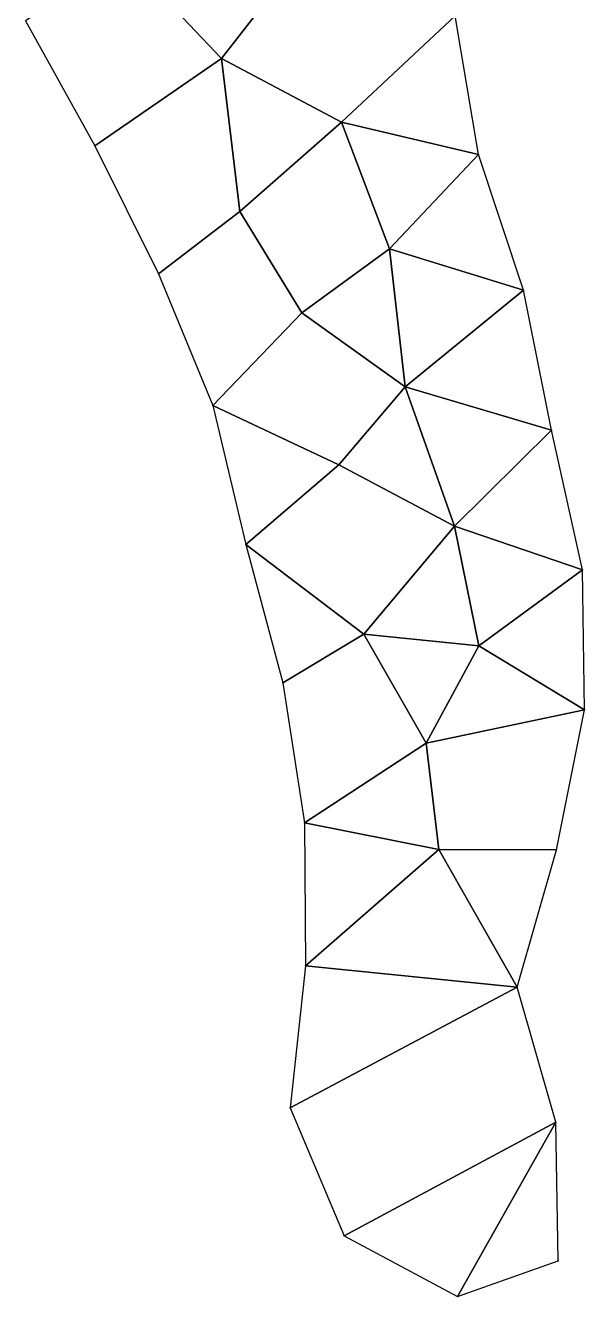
# Model space of a CAD drawing. Extents: x 380707 to 407438, y 6452841 to 6483357.
# Drawn here: x 392179 to 392532, y 6453930 to 6454731 of the extents above; entities that cross this region are included whole.
import ezdxf

# ---------------------------------------------------------------- set-up
doc = ezdxf.new("R2010")
doc.units = 0
for name, color, linetype in [('MESH_BOUND', 25, 'CONTINUOUS'), ('MESH_ELEMS', 18, 'CONTINUOUS'), ('MESH_NODES', 18, 'CONTINUOUS')]:
    doc.layers.add(name, color=color, linetype=linetype)

msp = doc.modelspace()

# ---------------------------------------------------------------- linework, layer by layer
at = {"layer": 'MESH_BOUND', "color": 25}
for points in [[(392179.429, 6454733.29, 0.001), (392223.168, 6454654.64, 0.512)], [(392464.771, 6454649.16, 1.121), (392450.123, 6454736.47, 1.917)], [(392223.168, 6454654.64, 0.512), (392263.23, 6454574.15, 1.582)], [(392493.112, 6454563.9, -0.626), (392464.771, 6454649.16, 1.121)], [(392263.23, 6454574.15, 1.582), (392297.489, 6454491.1, 2.68)], [(392510.758, 6454475.65, -0.138), (392493.112, 6454563.9, -0.626)], [(392297.489, 6454491.1, 2.68), (392318.337, 6454403.55, 0.469)], [(392530.236, 6454387.79, 1.086), (392510.758, 6454475.65, -0.138)], [(392318.337, 6454403.55, 0.469), (392341.548, 6454316.61, -0.246)], [(392531.555, 6454299.6, -0.672), (392530.236, 6454387.79, 1.086)], [(392341.548, 6454316.61, -0.246), (392355.237, 6454228.33, 1.883)], [(392513.834, 6454211.44, 0.329), (392531.555, 6454299.6, -0.672)], [(392355.237, 6454228.33, 1.883), (392355.738, 6454138.43, -0.356)], [(392489.108, 6454124.91, 1.829), (392513.834, 6454211.44, 0.329)], [(392355.738, 6454138.43, -0.356), (392346.196, 6454048.95, -0.246)], [(392513.361, 6454039.95, 1.762), (392489.108, 6454124.91, 1.829)], [(392346.196, 6454048.95, -0.246), (392380.131, 6453968.25, -0.546)], [(392515.022, 6453952.54, -0.509), (392513.361, 6454039.95, 1.762)], [(392380.131, 6453968.25, -0.546), (392451.424, 6453930.09, 0.155)], [(392451.424, 6453930.09, 0.155), (392515.022, 6453952.54, -0.509)]]:
    msp.add_polyline3d(points, dxfattribs=at)
at = {"layer": 'MESH_ELEMS', "color": 178}
for points in [[(392356.391, 6454778.45, -2.226), (392289.468, 6454829.51, -2.512), (392241.82, 6454774.06, -2.414), (392302.91, 6454709.71, -2.368)], [(392378.424, 6454669.68, -2.078), (392450.123, 6454736.47, 1.917), (392356.391, 6454778.45, -2.226), (392302.91, 6454709.71, -2.368)], [(392179.429, 6454733.29, 0.001), (392223.168, 6454654.64, 0.512), (392302.91, 6454709.71, -2.368), (392241.82, 6454774.06, -2.414)], [(392450.123, 6454736.47, 1.917), (392378.424, 6454669.68, -2.078), (392464.771, 6454649.16, 1.121), (392450.123, 6454736.47, 1.917)], [(392314.509, 6454613.23, -2.145), (392302.91, 6454709.71, -2.368), (392223.168, 6454654.64, 0.512), (392263.23, 6454574.15, 1.582)], [(392314.509, 6454613.23, -2.145), (392378.424, 6454669.68, -2.078), (392302.91, 6454709.71, -2.368), (392314.509, 6454613.23, -2.145)], [(392408.805, 6454589.81, -2.026), (392378.424, 6454669.68, -2.078), (392314.509, 6454613.23, -2.145), (392353.576, 6454549.63, -2.031)], [(392408.805, 6454589.81, -2.026), (392464.771, 6454649.16, 1.121), (392378.424, 6454669.68, -2.078), (392408.805, 6454589.81, -2.026)], [(392464.771, 6454649.16, 1.121), (392408.805, 6454589.81, -2.026), (392493.112, 6454563.9, -0.626), (392464.771, 6454649.16, 1.121)], [(392353.576, 6454549.63, -2.031), (392314.509, 6454613.23, -2.145), (392263.23, 6454574.15, 1.582), (392297.489, 6454491.1, 2.68)], [(392408.805, 6454589.81, -2.026), (392353.576, 6454549.63, -2.031), (392418.574, 6454502.95, -2.123), (392408.805, 6454589.81, -2.026)], [(392418.574, 6454502.95, -2.123), (392493.112, 6454563.9, -0.626), (392408.805, 6454589.81, -2.026), (392418.574, 6454502.95, -2.123)], [(392493.112, 6454563.9, -0.626), (392418.574, 6454502.95, -2.123), (392510.758, 6454475.65, -0.138), (392493.112, 6454563.9, -0.626)], [(392376.861, 6454453.72, -1.784), (392418.574, 6454502.95, -2.123), (392353.576, 6454549.63, -2.031), (392297.489, 6454491.1, 2.68)], [(392449.577, 6454415.21, -1.878), (392418.574, 6454502.95, -2.123), (392376.861, 6454453.72, -1.784), (392449.577, 6454415.21, -1.878)], [(392449.577, 6454415.21, -1.878), (392510.758, 6454475.65, -0.138), (392418.574, 6454502.95, -2.123), (392449.577, 6454415.21, -1.878)], [(392318.337, 6454403.55, 0.469), (392376.861, 6454453.72, -1.784), (392297.489, 6454491.1, 2.68), (392318.337, 6454403.55, 0.469)], [(392530.236, 6454387.79, 1.086), (392510.758, 6454475.65, -0.138), (392449.577, 6454415.21, -1.878), (392530.236, 6454387.79, 1.086)], [(392392.559, 6454347.26, -1.683), (392449.577, 6454415.21, -1.878), (392376.861, 6454453.72, -1.784), (392318.337, 6454403.55, 0.469)], [(392392.559, 6454347.26, -1.683), (392465.014, 6454339.75, -1.708), (392449.577, 6454415.21, -1.878), (392392.559, 6454347.26, -1.683)], [(392530.236, 6454387.79, 1.086), (392449.577, 6454415.21, -1.878), (392465.014, 6454339.75, -1.708), (392530.236, 6454387.79, 1.086)], [(392318.337, 6454403.55, 0.469), (392341.548, 6454316.61, -0.246), (392392.559, 6454347.26, -1.683), (392318.337, 6454403.55, 0.469)], [(392530.236, 6454387.79, 1.086), (392465.014, 6454339.75, -1.708), (392531.555, 6454299.6, -0.672), (392530.236, 6454387.79, 1.086)], [(392431.708, 6454278.46, -1.72), (392392.559, 6454347.26, -1.683), (392341.548, 6454316.61, -0.246), (392355.237, 6454228.33, 1.883)], [(392465.014, 6454339.75, -1.708), (392392.559, 6454347.26, -1.683), (392431.708, 6454278.46, -1.72), (392465.014, 6454339.75, -1.708)], [(392531.555, 6454299.6, -0.672), (392465.014, 6454339.75, -1.708), (392431.708, 6454278.46, -1.72), (392531.555, 6454299.6, -0.672)], [(392431.708, 6454278.46, -1.72), (392439.869, 6454211.55, -1.604), (392513.834, 6454211.44, 0.329), (392531.555, 6454299.6, -0.672)], [(392431.708, 6454278.46, -1.72), (392355.237, 6454228.33, 1.883), (392439.869, 6454211.55, -1.604), (392431.708, 6454278.46, -1.72)], [(392355.237, 6454228.33, 1.883), (392355.738, 6454138.43, -0.356), (392439.869, 6454211.55, -1.604), (392355.237, 6454228.33, 1.883)], [(392439.869, 6454211.55, -1.604), (392355.738, 6454138.43, -0.356), (392489.108, 6454124.91, 1.829), (392439.869, 6454211.55, -1.604)], [(392439.869, 6454211.55, -1.604), (392489.108, 6454124.91, 1.829), (392513.834, 6454211.44, 0.329), (392439.869, 6454211.55, -1.604)], [(392346.196, 6454048.95, -0.246), (392489.108, 6454124.91, 1.829), (392355.738, 6454138.43, -0.356), (392346.196, 6454048.95, -0.246)], [(392513.361, 6454039.95, 1.762), (392489.108, 6454124.91, 1.829), (392346.196, 6454048.95, -0.246), (392380.131, 6453968.25, -0.546)], [(392380.131, 6453968.25, -0.546), (392451.424, 6453930.09, 0.155), (392513.361, 6454039.95, 1.762), (392380.131, 6453968.25, -0.546)], [(392451.424, 6453930.09, 0.155), (392515.022, 6453952.54, -0.509), (392513.361, 6454039.95, 1.762), (392451.424, 6453930.09, 0.155)]]:
    msp.add_3dface(points, dxfattribs=at)
at = {"layer": 'MESH_NODES', "color": 18}
for p in [(392302.91, 6454709.71, -2.368), (392378.424, 6454669.68, -2.078), (392223.168, 6454654.64, 0.512), (392464.771, 6454649.16, 1.121), (392314.509, 6454613.23, -2.145), (392408.805, 6454589.81, -2.026), (392263.23, 6454574.15, 1.582), (392493.112, 6454563.9, -0.626), (392353.576, 6454549.63, -2.031), (392418.574, 6454502.95, -2.123), (392297.489, 6454491.1, 2.68), (392510.758, 6454475.65, -0.138), (392376.861, 6454453.72, -1.784), (392449.577, 6454415.21, -1.878), (392318.337, 6454403.55, 0.469), (392530.236, 6454387.79, 1.086), (392392.559, 6454347.26, -1.683), (392465.014, 6454339.75, -1.708), (392341.548, 6454316.61, -0.246), (392531.555, 6454299.6, -0.672), (392431.708, 6454278.46, -1.72), (392355.237, 6454228.33, 1.883), (392439.869, 6454211.55, -1.604), (392513.834, 6454211.44, 0.329), (392355.738, 6454138.43, -0.356), (392489.108, 6454124.91, 1.829), (392346.196, 6454048.95, -0.246), (392513.361, 6454039.95, 1.762), (392380.131, 6453968.25, -0.546), (392515.022, 6453952.54, -0.509), (392451.424, 6453930.09, 0.155)]:
    msp.add_point(p, dxfattribs=at)

doc.saveas('drawing.dxf')
